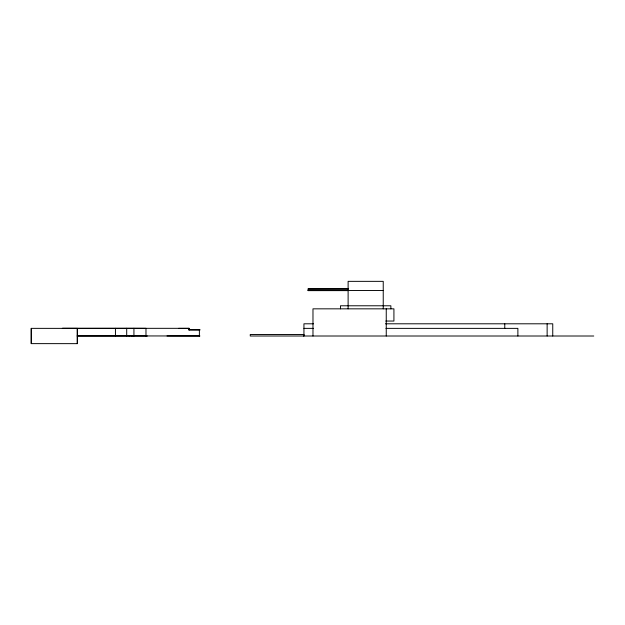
<?xml version="1.0" encoding="UTF-8"?>
<svg xmlns="http://www.w3.org/2000/svg" width="625" height="625" viewBox="0 0 625 625"><rect width="100%" height="100%" fill="white"/><g stroke="black" fill="none" stroke-linecap="round" stroke-linejoin="round"><path stroke-width="0.94" d="M31.25 343.625L31.25 328.359L77.312 328.383L77.312 343.648L31.25 343.625L31.25 328.359M77.086 335.961L115.445 335.945L115.445 328.312L133.93 328.289L145.977 328.312L145.977 335.945L199.945 335.977L166.992 335.953M115.445 335.945L126.703 335.922L126.703 328.289M145.977 335.945L133.93 335.922L133.93 328.289M188.766 329.852L199.945 329.875L188.766 329.852L188.766 328.328L62.328 328.344L115.445 328.312M189.227 329.883L189.227 328.359L188.766 328.328M199.383 335.977L199.383 329.867M131.961 335.938L131.562 335.938M348.117 288.883L308.125 288.906L308.125 290.633L348.117 290.617M308.125 288.984L348.117 288.984M308.125 290.344L348.117 290.406M308.125 290.539L383.234 290.516M385.789 321.047L393.922 321.047L393.922 308.836L312.977 308.836L312.977 336.008M313.555 323.797L303.938 323.797L303.938 336.008M385.461 323.797L552.75 323.797L552.75 336.008M178.602 328.367L189.227 328.359M303.938 328.375L313.555 328.375M385.93 328.375L517.883 328.375L517.883 336.008M303.938 334.477L250.258 334.477L250.258 336.008L593.75 336.008M129.164 335.938L129.406 335.938M126.703 335.922L133.93 335.922M147.32 336.008L77.445 335.992M77.312 328.383L77.312 343.648M547.133 323.797L547.133 336.008M504.773 323.797L504.773 328.375M390.867 308.836L390.867 305.781L340.484 305.781L340.484 308.836M386.25 308.836L386.25 336.008M383.234 308.836L383.234 281.352L348.117 281.352L348.117 308.836M303.742 334.477L303.742 336.008"/></g></svg>
